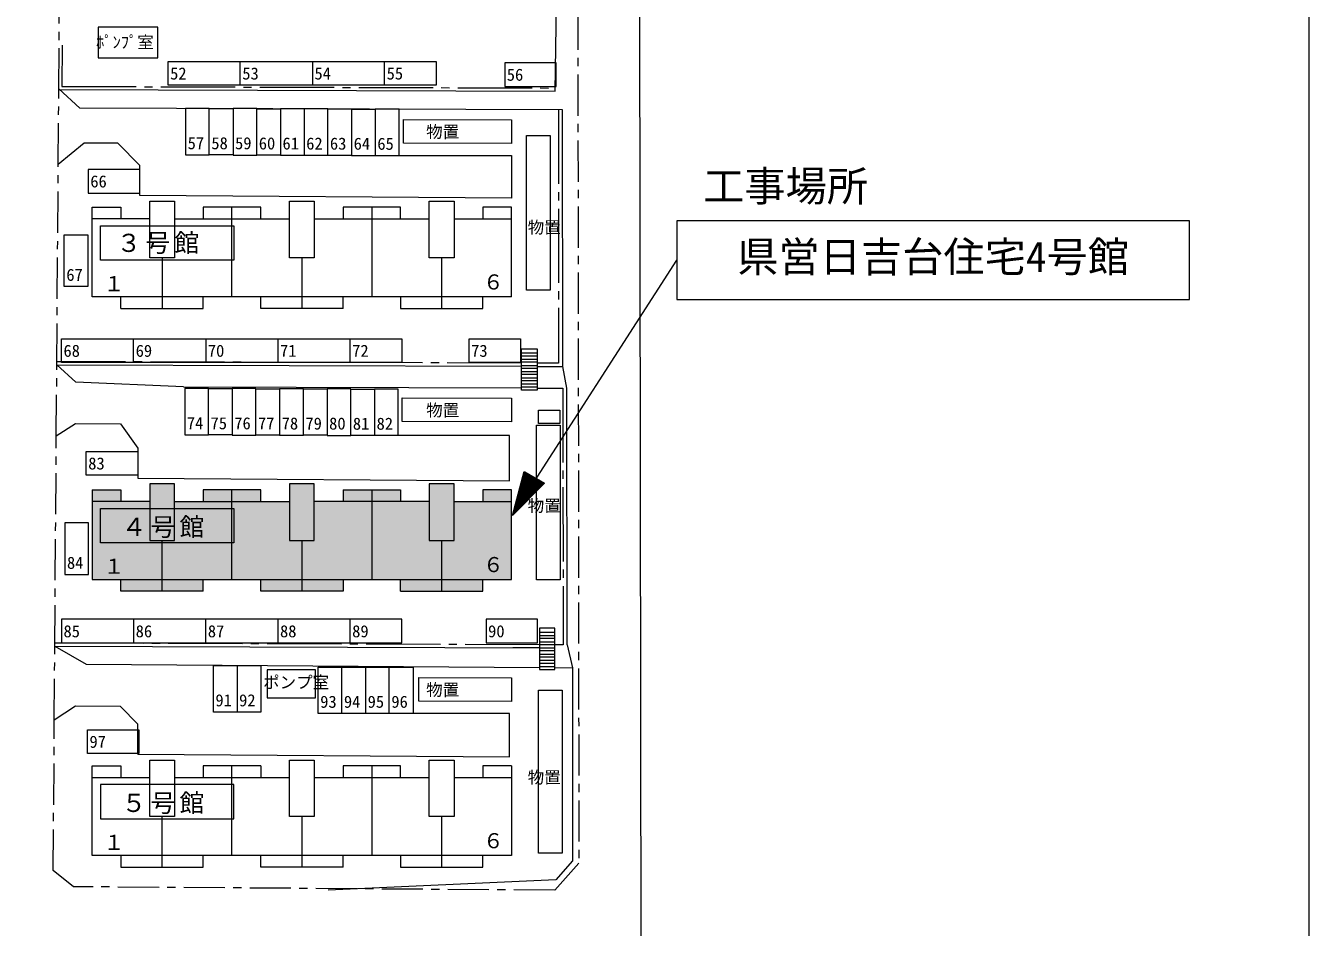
# Model space of a CAD drawing. Units: millimetres, scale not verified. Extents: x -221520 to 221760, y -156440 to 156200.
# Drawn here: x 97018 to 221520, y -18075 to 69368 of the extents above; entities that cross this region are included whole.
import ezdxf
from ezdxf.enums import TextEntityAlignment as Align

# ---------------------------------------------------------------- set-up
doc = ezdxf.new("R2010")
doc.units = ezdxf.units.MM
doc.header["$LTSCALE"] = 800
doc.linetypes.add('CHAIN1', pattern=[8, 5, -1, 1, -1])
doc.linetypes.add('CHAIN2', pattern=[12, 9, -1, 1, -1])
for name, color, linetype, lineweight in [('1-1_ﾓﾙﾀﾙ\u3000浮き', 7, 'Continuous', 9), ('1-4_ｺﾝｸﾘｰﾄ\u3000欠損', 7, 'Continuous', 9), ('1-9_備品', 4, 'Continuous', 5), ('1-B_仕上ハッ', 3, 'CHAIN1', 9), ('1-F_図面枠', 7, 'Continuous', 9), ('F-0_枠\u3000太線', 7, 'Continuous', 9)]:
    doc.layers.add(name, color=color, linetype=linetype, lineweight=lineweight)
doc.styles.add('ＭＳ ゴシック', font='')
doc.styles.get('ＭＳ ゴシック').set_extended_font_data('MS Gothic')

msp = doc.modelspace()

# ---------------------------------------------------------------- linework, layer by layer
at = {"layer": '1-1_ﾓﾙﾀﾙ\u3000浮き'}
for points in [[(117213, 49953.7), (117213, 46617), (104278.5, 46617), (104278.5, 49953.7)], [(117213, 22543.5), (117213, 19206.9), (104278.5, 19206.9), (104278.5, 22543.5)], [(125130.7, 6882.8), (120430.7, 6882.8), (120430.7, 4182.8), (125130.7, 4182.8)], [(104278.5, -4232.9), (104278.5, -7569.5), (117213, -7569.5), (117213, -4232.9)]]:
    msp.add_lwpolyline(points, close=True, dxfattribs=at)
at = {"layer": '1-4_ｺﾝｸﾘｰﾄ\u3000欠損'}
for p, q in [((144143.2, 57934.7), (133667.5, 57969)), ((117026.8, 43074.8), (117026.8, 51774.8)), ((130586.8, 51774.8), (130586.8, 43074.8)), ((133376.8, 50634.8), (133376.8, 51774.8)), ((109046.8, 50634.8), (103466.8, 50634.8)), ((111446.8, 50634.8), (122606.8, 50634.8)), ((125006.8, 50634.8), (136166.8, 50634.8)), ((138566.8, 50634.8), (144146.8, 50634.8)), ((110246.8, 46854.8), (110246.8, 41934.8)), ((123806.8, 46854.8), (123806.8, 41934.8)), ((137366.8, 41934.8), (137366.8, 46854.8)), ((106256.8, 41934.8), (106256.8, 43074.8)), ((127796.8, 41934.8), (127796.8, 43074.8)), ((144143.2, 30934.5), (133547.8, 30969.2)), ((103466.8, 24364.7), (103466.8, 15664.7)), ((117026.8, 15664.7), (117026.8, 24364.7)), ((127796.8, 24364.7), (127796.8, 23224.7)), ((130586.8, 24364.7), (130586.8, 15664.7)), ((109046.8, 23224.7), (103466.8, 23224.7)), ((111446.8, 23224.7), (122606.8, 23224.7)), ((136166.8, 23224.7), (125006.8, 23224.7)), ((138566.8, 23224.7), (144146.8, 23224.7)), ((110246.8, 14524.7), (110246.8, 19444.7)), ((123806.8, 19444.7), (123806.8, 14524.7)), ((137366.8, 14524.7), (137366.8, 19444.7)), ((114236.8, 14524.7), (114236.8, 15664.7)), ((133376.8, 14524.7), (133376.8, 15664.7)), ((144143.2, 3819), (135155.7, 3848.4)), ((117026.8, -11111.7), (117026.8, -2411.7)), ((119816.8, -2411.7), (119816.8, -3551.7)), ((130586.8, -2411.7), (130586.8, -11111.7)), ((133376.8, -3551.7), (133376.8, -2411.7)), ((144146.8, -2411.7), (144146.8, -11111.7)), ((103466.8, -3551.7), (109046.8, -3551.7)), ((111446.8, -3551.7), (122606.8, -3551.7)), ((125006.8, -3551.7), (136166.8, -3551.7)), ((138566.8, -3551.7), (144146.8, -3551.7)), ((110246.8, -12251.7), (110246.8, -7331.7)), ((123806.8, -7331.7), (123806.8, -12251.7)), ((137366.8, -12251.7), (137366.8, -7331.7)), ((144146.8, -11111.7), (103466.8, -11111.7)), ((127796.8, -12251.7), (127796.8, -11111.7))]:
    msp.add_line(p, q, dxfattribs=at)
for points in [[(104050.3, 69234), (104050.3, 66234), (109850.3, 66234), (109850.3, 69234)], [(147903.2, 43732.8), (145603.2, 43730.1), (145585.3, 58730), (147885.3, 58732.8)], [(109046.8, 52334.8), (111446.8, 52334.8), (111446.8, 46854.8), (109046.8, 46854.8)], [(122606.8, 52334.8), (125006.8, 52334.8), (125006.8, 46854.8), (122606.8, 46854.8)], [(136166.8, 52334.8), (138566.8, 52334.8), (138566.8, 46854.8), (136166.8, 46854.8)], [(146547.5, 30617), (148847.5, 30619.7), (148865.4, 15619.7), (146565.4, 15617)], [(111446.8, 24924.7), (109046.8, 24924.7), (109046.8, 19444.7), (111446.8, 19444.7)], [(125006.8, 24924.7), (122606.8, 24924.7), (122606.8, 19444.7), (125006.8, 19444.7)], [(138566.8, 24924.7), (136166.8, 24924.7), (136166.8, 19444.7), (138566.8, 19444.7)], [(146749.5, 4927.6), (149049.5, 4930.3), (149068.3, -10869.7), (146768.3, -10872.4)], [(109046.8, -1851.7), (111446.8, -1851.7), (111446.8, -7331.7), (109046.8, -7331.7)], [(122606.8, -1851.7), (125006.8, -1851.7), (125006.8, -7331.7), (122606.8, -7331.7)], [(136166.8, -1851.7), (138566.8, -1851.7), (138566.8, -7331.7), (136166.8, -7331.7)]]:
    msp.add_lwpolyline(points, close=True, dxfattribs=at)
for points in [[(133667.5, 60269), (144143.2, 60234.8), (144135.7, 57934.8)], [(144146.8, 43074.8), (103466.8, 43074.8), (103466.8, 51774.8), (106256.8, 51774.8), (106256.8, 50634.8)], [(119816.8, 50634.8), (119816.8, 51774.8), (114236.8, 51774.8), (114236.8, 50634.8)], [(133376.8, 51774.8), (127796.8, 51774.8), (127796.8, 50634.8)], [(144146.8, 43074.8), (144146.8, 51774.8), (141356.8, 51774.8), (141356.8, 50634.8)], [(106256.8, 41934.8), (114236.8, 41934.8), (114236.8, 43074.8)], [(127796.8, 41934.8), (119816.8, 41934.8), (119816.8, 43074.8)], [(133376.8, 43074.8), (133376.8, 41934.8), (141356.8, 41934.8), (141356.8, 43074.8)], [(133547.8, 33269.2), (144143.2, 33234.5), (144135.7, 30934.5)], [(103466.8, 15664.7), (144146.8, 15664.7), (144146.8, 24364.7), (141356.8, 24364.7), (141356.8, 23224.7)], [(103466.8, 24364.7), (106256.8, 24364.7), (106256.8, 23224.7)], [(119816.8, 23224.7), (119816.8, 24364.7), (114236.8, 24364.7), (114236.8, 23224.7)], [(127796.8, 24364.7), (133376.8, 24364.7), (133376.8, 23224.7)], [(114236.8, 14524.7), (106256.8, 14524.7), (106256.8, 15664.7)], [(127796.8, 15664.7), (127796.8, 14524.7), (119816.8, 14524.7), (119816.8, 15664.7)], [(133376.8, 14524.7), (141356.8, 14524.7), (141356.8, 15664.7)], [(135155.7, 6148.4), (144143.2, 6119), (144135.7, 3819)], [(103466.8, -11111.7), (103466.8, -2411.7), (106256.8, -2411.7), (106256.8, -3551.7)], [(119816.8, -2411.7), (114236.8, -2411.7), (114236.8, -3551.7)], [(133376.8, -2411.7), (127796.8, -2411.7), (127796.8, -3551.7)], [(144146.8, -2411.7), (141356.8, -2411.7), (141356.8, -3551.7)], [(106256.8, -11111.7), (106256.8, -12251.7), (114236.8, -12251.7), (114236.8, -11111.7)], [(127796.8, -12251.7), (119816.8, -12251.7), (119816.8, -11111.7)], [(133376.8, -11111.7), (133376.8, -12251.7), (141356.8, -12251.7), (141356.8, -11111.7)]]:
    msp.add_lwpolyline(points, dxfattribs=at)
at = {"layer": '1-9_備品', "color": 6, "lineweight": 13}
msp.add_line((144237.4, 21874.6), (160165.5, 46622.2), dxfattribs=at)
at = {"layer": '1-9_備品'}
for p, q in [((145055.6, 24928.1), (146173.3, 23810.4)), ((146229.9, 23867), (145079.5, 25017.4)), ((145103.4, 25106.6), (146286.4, 23923.6)), ((146343, 23980.1), (145127.3, 25195.8)), ((145151.2, 25285), (146399.6, 24036.7)), ((146456.1, 24093.3), (145175.1, 25374.3)), ((145199.1, 25463.5), (146512.7, 24149.9)), ((146569.3, 24206.4), (145223, 25552.7)), ((145246.9, 25642), (146625.8, 24263)), ((146682.4, 24319.6), (145270.8, 25731.2)), ((145294.7, 25820.4), (146739, 24376.1)), ((146795.5, 24432.7), (145318.6, 25909.6)), ((145342.5, 25998.9), (146852.1, 24489.3)), ((146908.7, 24545.8), (145366.4, 26088.1)), ((145512.6, 26055.1), (146965.2, 24602.4)), ((147021.8, 24659), (145780.3, 25900.5)), ((146047.9, 25746), (147078.4, 24715.5)), ((147134.9, 24772.1), (146315.6, 25591.4)), ((146583.3, 25436.9), (147191.5, 24828.7)), ((147248.1, 24885.2), (146851, 25282.3)), ((147118.7, 25127.8), (147304.7, 24941.8)), ((144720.9, 23678.9), (145381.3, 23018.5)), ((145437.9, 23075.1), (144744.8, 23768.2)), ((144768.7, 23857.4), (145494.5, 23131.6)), ((145551, 23188.2), (144792.6, 23946.6)), ((144816.5, 24035.8), (145607.6, 23244.8)), ((145664.2, 23301.3), (144840.4, 24125.1)), ((144864.3, 24214.3), (145720.7, 23357.9)), ((145777.3, 23414.5), (144888.2, 24303.5)), ((144912.1, 24392.8), (145833.9, 23471)), ((145890.4, 23527.6), (144936.1, 24482)), ((144960, 24571.2), (145947, 23584.2)), ((146003.6, 23640.7), (144983.9, 24660.4)), ((145007.8, 24749.7), (146060.1, 23697.3)), ((146116.7, 23753.9), (145031.7, 24838.9)), ((144589.4, 22226.5), (144386.2, 22429.7)), ((144410.1, 22519), (144645.9, 22283.1)), ((144702.5, 22339.7), (144434, 22608.2)), ((144457.9, 22697.4), (144759.1, 22396.2)), ((144815.6, 22452.8), (144481.8, 22786.6)), ((144505.7, 22875.9), (144872.2, 22509.4)), ((144928.8, 22565.9), (144529.6, 22965.1)), ((144553.5, 23054.3), (144985.3, 22622.5)), ((145041.9, 22679.1), (144577.4, 23143.6)), ((144601.3, 23232.8), (145098.5, 22735.6)), ((144625.2, 23322), (145155.1, 22792.2)), ((145211.6, 22848.8), (144649.2, 23411.2)), ((144673.1, 23500.5), (145268.2, 22905.3)), ((145324.8, 22961.9), (144697, 23589.7)), ((144242.7, 21894.4), (144250, 21887.1)), ((144266.6, 21983.6), (144306.5, 21943.7)), ((144363.1, 22000.2), (144290.5, 22072.8)), ((144314.4, 22162), (144419.7, 22056.8)), ((144476.2, 22113.4), (144338.3, 22251.3)), ((144362.2, 22340.5), (144532.8, 22170))]:
    msp.add_line(p, q, dxfattribs=at)
at = {"layer": '1-9_備品', "color": 6, "lineweight": 13}
for points in [[(160165.5, 42811.9), (209890.4, 42811.9), (209890.4, 50432.5), (160165.5, 50432.5)], [(145378.3, 26132.6), (147354.5, 24991.6), (144237.4, 21874.6)]]:
    msp.add_lwpolyline(points, close=True, dxfattribs=at)
at = {"layer": '1-9_備品', "color": 11}
for points in [[(111446.8, 24924.7), (109046.8, 24924.7), (109046.8, 23224.7)], [(111446.8, 23224.7), (111446.8, 24924.7), (109046.8, 23224.7)], [(125006.8, 24924.7), (122606.8, 24924.7), (122606.8, 23224.7)], [(125006.8, 23224.7), (125006.8, 24924.7), (122606.8, 23224.7)], [(138566.8, 23224.7), (138566.8, 24924.7), (136166.8, 24924.7)], [(138566.8, 23224.7), (136166.8, 24924.7), (136166.8, 23224.7)], [(103466.8, 24364.7), (103466.8, 15664.7), (106256.8, 15664.7)], [(106256.8, 24364.7), (103466.8, 24364.7), (106256.8, 15664.7)], [(119816.8, 24364.7), (114236.8, 24364.7), (114236.8, 23224.7)], [(119816.8, 23224.7), (119816.8, 24364.7), (114236.8, 23224.7)], [(133376.8, 24364.7), (127796.8, 24364.7), (127796.8, 23224.7)], [(133376.8, 15664.7), (133376.8, 24364.7), (127796.8, 23224.7)], [(141356.8, 15664.7), (144146.8, 15664.7), (144146.8, 24364.7)], [(141356.8, 15664.7), (144146.8, 24364.7), (141356.8, 24364.7)], [(106256.8, 23224.7), (106256.8, 15664.7), (119816.8, 15664.7)], [(106256.8, 23224.7), (119816.8, 15664.7), (133376.8, 15664.7)], [(106256.8, 23224.7), (133376.8, 15664.7), (125006.8, 23224.7)], [(133376.8, 15664.7), (127796.8, 23224.7), (125006.8, 23224.7)], [(133376.8, 15664.7), (141356.8, 15664.7), (138566.8, 23224.7)], [(133376.8, 15664.7), (138566.8, 23224.7), (133376.8, 23224.7)], [(141356.8, 15664.7), (141356.8, 23224.7), (138566.8, 23224.7)], [(106256.8, 15664.7), (106256.8, 14524.7), (114236.8, 14524.7)], [(106256.8, 15664.7), (114236.8, 14524.7), (114236.8, 15664.7)], [(119816.8, 14524.7), (127796.8, 14524.7), (127796.8, 15664.7)], [(119816.8, 15664.7), (119816.8, 14524.7), (127796.8, 15664.7)], [(133376.8, 14524.7), (141356.8, 14524.7), (141356.8, 15664.7)], [(133376.8, 15664.7), (133376.8, 14524.7), (141356.8, 15664.7)]]:
    msp.add_solid(points, dxfattribs=at)
at = {"layer": '1-B_仕上ハッ'}
for points in [[(100230.2, 63178.3), (100443.9, 93281.8), (99967.4, 116276.9), (101678.4, 119215), (148378.4, 119215), (150517.3, 115835), (150669.5, -11864.9), (148348.8, -14485), (101650.1, -14134.7)], [(101650.1, -14134.7), (99692.3, -12580), (99795.9, 2019.6), (99846.8, 9179.4), (99991.6, 29581.9), (100040.6, 36478.9), (100178.6, 55920), (100230.1, 63178.3)]]:
    msp.add_lwpolyline(points, dxfattribs=at)
at = {"layer": '1-F_図面枠'}
for p, q in [((156517.3, 115842.1), (156751.4, -80596.4)), ((100560.7, 67477.3), (100532.3, 63477.3)), ((117828.3, 63593.9), (117828.3, 65893.9)), ((124828.3, 65893.9), (124828.3, 63593.9)), ((131828.3, 63593.9), (131828.3, 65893.9)), ((114828.1, 61330.6), (117128.1, 61330.6)), ((119428.1, 61315.6), (121728.1, 61315.6)), ((124028.1, 61308), (121728.1, 61308)), ((128628.1, 61285.5), (130928.1, 61285.5)), ((133667.5, 57969), (133667.5, 60269)), ((128628.1, 56793), (126328.1, 56793)), ((144146.8, 52634.7), (108098.1, 52905.1)), ((107486.9, 36701.4), (107486.9, 39001.4)), ((114486.9, 39001.4), (114486.9, 36701.4)), ((121486.9, 39001.4), (121486.9, 36701.4)), ((128486.9, 36701.4), (128486.9, 39001.4)), ((145112, 37626.6), (146612.1, 37626.6)), ((100040.6, 36478.9), (145112, 36331.5)), ((146612.1, 37326.6), (145112, 37326.6)), ((145112, 37026.6), (146612.1, 37026.6)), ((146612.1, 36726.6), (145112, 36726.6)), ((145112, 36426.6), (146612.1, 36426.6)), ((146612.1, 36126.6), (145112, 36126.6)), ((148711.7, 36631.5), (146612.1, 36631.5)), ((145112, 35826.6), (146612.1, 35826.6)), ((146612.1, 35526.6), (145112, 35526.6)), ((145112, 35226.6), (146612.1, 35226.6)), ((146612.1, 34926.6), (145112, 34926.6)), ((112338.4, 34338.7), (145112, 34231.5)), ((114752, 34176.4), (117052, 34176.4)), ((119352, 34161.3), (121652, 34161.3)), ((123952, 34146.3), (126252, 34146.3)), ((128552, 34131.3), (130852, 34131.3)), ((130852, 34123.8), (130852, 29623.7)), ((145112, 34626.6), (146612.1, 34626.6)), ((145112, 34326.6), (146612.1, 34326.6)), ((146612.1, 34226.6), (149114.6, 34218.4)), ((133547.8, 30969.2), (133547.8, 33269.2)), ((107486.9, 11799.9), (107486.9, 9500)), ((114486.9, 9500), (114486.9, 11799.9)), ((121486.9, 11799.9), (121486.9, 9500)), ((128486.9, 9500), (128486.9, 11799.9)), ((148347.1, 10526.9), (146847.1, 10526.9)), ((146847.1, 10226.9), (148347.1, 10226.9)), ((99846.8, 9179.4), (147146.7, 9024.7)), ((146847.1, 9027), (144275.9, 9046.2)), ((148347.1, 9926.9), (146847.1, 9926.9)), ((146847.1, 9626.9), (148347.1, 9626.9)), ((148347.1, 9326.9), (146847.1, 9326.9)), ((146847.1, 9026.9), (148347.1, 9026.9)), ((148347.1, 8726.9), (146847.1, 8726.9)), ((149144.2, 9318.2), (148347.1, 9320.8)), ((149544.2, 9316.9), (150046.9, 7102.9)), ((146847.1, 8426.9), (148347.1, 8426.9)), ((148347.1, 8126.9), (146847.1, 8126.9)), ((146847.1, 7826.9), (148347.1, 7826.9)), ((148347.1, 7526.9), (146847.1, 7526.9)), ((117520.6, 7303.9), (117520.6, 2803.9)), ((127686, 2664), (127686, 7164)), ((129986, 7164), (129986, 2664)), ((132286, 2664), (132286, 7164)), ((146847.1, 7226.9), (148347.1, 7226.9)), ((135155.7, 3848.4), (135155.7, 6148.4))]:
    msp.add_line(p, q, dxfattribs=at)
at = {"layer": '1-F_図面枠', "linetype": 'CHAIN2'}
for p, q in [((100532.3, 63477.3), (148381.2, 63320.9)), ((148682.4, 61219.9), (148711.7, 36631.5)), ((145113, 36631.5), (100041.6, 36778.9)), ((149114.6, 34218.4), (149144.2, 9318.2)), ((146847.1, 9325.7), (99847.8, 9479.4))]:
    msp.add_line(p, q, dxfattribs=at)
at = {"layer": '1-F_図面枠'}
for points in [[(100230.1, 63178.3), (148376.8, 63020.9), (148750.2, 88219.9), (108712.6, 88850.7), (104216.2, 89378.3), (148360.8, 89378.3), (149223, 116010.2), (147542.6, 118665.7), (131378.4, 119215)], [(146612.1, 36326.6), (149112, 36318.4), (149082.4, 61218.6), (102263.8, 61371.7), (100230.3, 63230.9)], [(117128.1, 56830.6), (114828.1, 56830.6), (114828.1, 61338.1), (112528.1, 61338.1), (112528.1, 56838.1), (114828.1, 56838.1)], [(117128.1, 61330.6), (117128.1, 56823.1), (119428.1, 56823.1)], [(121728.1, 56815.6), (119428.1, 56815.6), (119428.1, 61323.1), (117128.1, 61323.1)], [(121728.1, 61315.6), (121728.1, 56808), (124028.1, 56808)], [(124028.1, 61308), (124028.1, 56800.5), (126328.1, 56800.5)], [(126328.1, 56793), (126328.1, 61300.5), (124028.1, 61300.5)], [(126328.1, 61293), (128628.1, 61293), (128628.1, 56785.5), (130928.1, 56785.5)], [(133228.1, 56778), (133228.1, 61278), (130928.1, 61278), (130928.1, 56778), (144141.9, 56778), (144146.8, 52634.7)], [(108098.1, 52905.1), (108098.1, 55805.2), (105959.8, 57959.6), (102686.4, 57970.3), (100178.6, 55920)], [(112338.4, 34338.7), (101880.9, 34796.3), (100040.6, 36478.9)], [(149544.2, 9316.9), (149514.5, 34217.1), (149112, 36318.4)], [(99991.6, 29581.9), (101850.9, 30796.5), (106210.6, 30763.8), (107908.4, 28395.1), (107908.4, 25495), (143957, 25224.7), (143951.8, 29631.3), (128552, 29631.3), (128552, 34138.8), (126252, 34138.8)], [(117052, 29676.4), (114752, 29676.4), (114752, 34183.9), (112452, 34183.9), (112452, 29683.9), (114752, 29683.9)], [(117052, 34176.4), (117052, 29668.9), (119352, 29668.9)], [(121652, 29661.3), (119352, 29661.3), (119352, 34168.9), (117052, 34168.9)], [(121652, 34161.3), (121652, 29653.8), (123952, 29653.8)], [(126252, 29646.3), (123952, 29646.3), (123952, 34153.8), (121652, 34153.8)], [(126252, 34146.3), (126252, 29638.8), (128552, 29638.8)], [(133152, 29631.3), (133152, 34123.8), (130852, 34123.8)], [(99846.8, 9179.4), (102872.3, 7456.7), (146847.1, 7126.9)], [(107908.4, -1281.3), (143957, -1551.7), (143952.1, 2664), (125386, 2664), (125386, 7164), (134586, 7164), (134586, 2664)], [(148347.1, 7115.6), (150046.9, 7102.9), (150069.2, -11637.7), (148436.2, -13481.4), (126348.8, -14485)], [(107908.4, -1281.3), (107908.4, 1618.8), (106210.6, 3329.3), (101850.9, 3362), (99795.9, 2019.6)]]:
    msp.add_lwpolyline(points, dxfattribs=at)
for points in [[(136828.3, 63593.9), (110828.3, 63593.9), (110828.3, 65893.9), (136828.3, 65893.9)], [(148481.2, 63474), (148481.2, 65774), (143481.2, 65774), (143481.2, 63474)], [(103088.1, 53128.4), (108088.1, 53128.4), (108088.1, 55428.4), (103088.1, 55428.4)], [(103061.3, 49069), (103061.3, 44069), (100761.3, 44069), (100761.3, 49069)], [(133486.9, 36701.4), (100486.9, 36701.4), (100486.9, 39001.4), (133486.9, 39001.4)], [(140025.9, 36701.4), (140025.9, 39001.4), (145025.9, 39001.4), (145025.9, 36701.4)], [(146612.1, 34026.6), (145112, 34026.6), (145112, 38026.6), (146612.1, 38026.6)], [(146754.8, 32074.9), (148826, 32074.9), (148826, 30787.4), (146754.8, 30787.4)], [(107886.7, 25774.9), (102886.7, 25774.9), (102886.7, 28074.9), (107886.7, 28074.9)], [(103122, 16140.1), (103122, 21140.1), (100822, 21140.1), (100822, 16140.1)], [(133486.9, 11799.9), (100486.9, 11799.9), (100486.9, 9500), (133486.9, 9500)], [(146670.4, 9500), (146670.4, 11799.9), (141670.3, 11799.9), (141670.3, 9500)], [(146847.1, 6926.9), (148347.1, 6926.9), (148347.1, 10926.9), (146847.1, 10926.9)], [(119820.6, 7303.9), (119820.6, 2803.9), (115220.6, 2803.9), (115220.6, 7303.9)], [(108005.6, -1213.7), (103005.6, -1213.7), (103005.6, 1086.3), (108005.6, 1086.3)]]:
    msp.add_lwpolyline(points, close=True, dxfattribs=at)
at = {"layer": 'F-0_枠\u3000太線', "color": 6, "lineweight": 13}
msp.add_lwpolyline([(-221520, 156200), (-221520, -156200), (221520, -156200), (221520, 156200)], close=True, dxfattribs=at)

# ---------------------------------------------------------------- texts
at = {"layer": '1-1_ﾓﾙﾀﾙ\u3000浮き', "color": 4, "char_height": 1760, "attachment_point": 7, "style": 'ＭＳ ゴシック'}
for s, insert in [('\\T1.17;３号館', (105829.8, 47228.5)), ('\\T1.17;４号館', (106322.8, 19684.6)), ('\\T1.17;５号館', (106322.8, -7085.9))]:
    msp.add_mtext(s, dxfattribs=dict(at, insert=insert))
at = {"layer": '1-4_ｺﾝｸﾘｰﾄ\u3000欠損', "color": 4, "style": 'ＭＳ ゴシック'}
for s, height, p in [('ﾎﾟﾝﾌﾟ室', 1173, (103842.6, 66837.4)), ('物置', 1173, (135864, 58137.9)), ('物置', 1173, (145711.4, 48870.5)), ('１', 1466, (104583.7, 43179.3)), ('６', 1466, (141373.8, 43342)), ('物置', 1173, (135864, 31137.7)), ('物置', 1173, (145711.4, 21870.3)), ('１', 1466, (104583.7, 15769.1)), ('６', 1466, (141373.8, 15931.9)), ('物置', 1173, (135864, 4022.2)), ('物置', 1173, (145711.4, -4471.1)), ('１', 1466, (104583.7, -11007.3)), ('６', 1466, (141373.8, -10844.5))]:
    msp.add_text(s, height=height, dxfattribs=at).set_placement(p, align=Align.BOTTOM_LEFT)
at = {"layer": '1-9_備品', "color": 7, "style": 'ＭＳ ゴシック'}
for s, p in [('工事場所', (162720.7, 51461.9)), ('県営日吉台住宅4号館', (166027.9, 44611.6))]:
    msp.add_text(s, height=2933, dxfattribs=at).set_placement(p, align=Align.BOTTOM_LEFT)
at = {"layer": '1-F_図面枠', "color": 4, "style": 'ＭＳ ゴシック'}
for s, p in [('52', (111028.3, 63793.9)), ('53', (118028.3, 63793.9)), ('54', (125028.3, 63793.9)), ('55', (132028.3, 63793.9)), ('56', (143681.2, 63674)), ('57', (112728.1, 57038.1)), ('58', (115028.1, 57030.6)), ('59', (117328.1, 57030.6)), ('60', (119628.1, 57015.6)), ('61', (121928.1, 57008)), ('62', (124228.1, 57000.5)), ('63', (126528.1, 56993)), ('64', (128828.1, 56985.5)), ('65', (131128.1, 56978)), ('66', (103288.1, 53328.4)), ('67', (100961.3, 44269)), ('68', (100686.9, 36901.4)), ('69', (107686.9, 36901.4)), ('70', (114686.9, 36901.4)), ('71', (121686.9, 36901.4)), ('72', (128686.9, 36901.4)), ('73', (140225.9, 36901.4)), ('74', (112652, 29883.9)), ('75', (114952, 29876.4)), ('76', (117252, 29868.9)), ('77', (119552, 29868.9)), ('78', (121852, 29853.8)), ('79', (124152, 29846.3)), ('80', (126452, 29846.3)), ('81', (128752, 29831.3)), ('82', (131052, 29831.3)), ('83', (103086.7, 25974.9)), ('84', (101022, 16340.1)), ('85', (100686.9, 9700)), ('86', (107686.9, 9700)), ('87', (114686.9, 9700)), ('88', (121686.9, 9700)), ('89', (128686.9, 9700)), ('90', (141870.3, 9700)), ('ポンプ室', (120046.7, 4750.1)), ('91', (115420.6, 3003.9)), ('92', (117720.6, 3003.9)), ('93', (125586, 2864)), ('94', (127886, 2864)), ('95', (130186, 2864)), ('96', (132486, 2864)), ('97', (103205.6, -1013.7))]:
    msp.add_text(s, height=1173, dxfattribs=at).set_placement(p, align=Align.BOTTOM_LEFT)

doc.saveas('drawing.dxf')
